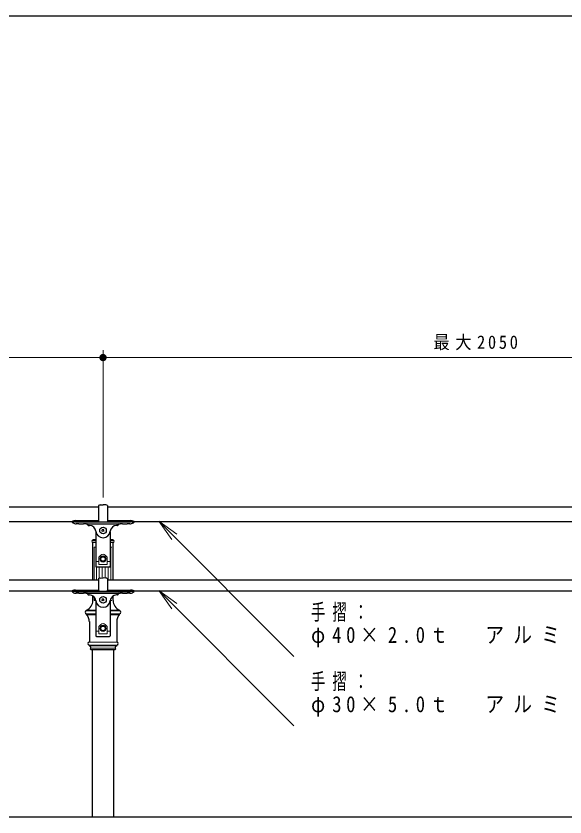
# Model space of a CAD drawing. Units: millimetres on the paper, scale 1:20. Extents: x -365 to 0, y 0 to 257.
# Drawn here: x -238 to -162.8, y 147.3 to 257 of the extents above; entities that cross this region are included whole.
import ezdxf

# ---------------------------------------------------------------- set-up
doc = ezdxf.new("R2010")
doc.units = ezdxf.units.MM
doc.layers.add('1_20', color=3, linetype='Continuous', lineweight=25)
doc.layers.add('NAKAMURA図枠', color=7, linetype='Continuous', lineweight=13)
doc.styles.add('ＭＳ ゴシック', font='')
doc.styles.get('ＭＳ ゴシック').set_extended_font_data('MS Gothic')

# ---------------------------------------------------------------- blocks, each defined once
blk = doc.blocks.new('filled_dot')
at = {"color": 0, "linetype": 'Continuous', "lineweight": -2, "const_width": 1.25}
blk.add_lwpolyline([(-0.625, 0, 1), (0.625, 0, 1)], format="xyb", close=True, dxfattribs=at)
blk = doc.blocks.new('open_arrow')
at = {"color": 0, "linetype": 'Continuous', "lineweight": -2}
blk.add_lwpolyline([(7.5, 1.25), (0, 0), (7.5, -1.25)], dxfattribs=at)

msp = doc.modelspace()

# ---------------------------------------------------------------- linework, layer by layer
at = {"layer": '1_20', "color": 7, "lineweight": 13}
for p, q in [((-226.077, 191.029), (-226.077, 211.206)), ((-226.077, 200.767), (-226.077, 211.206)), ((-326.077, 210.206), (-226.077, 210.206)), ((-229.077, 210.206), (-120.577, 210.206)), ((-218.423, 187.775), (-199.923, 169.275)), ((-227.077, 185.217), (-227.473, 185.217)), ((-227.077, 185.167), (-227.473, 185.167)), ((-224.682, 185.217), (-225.077, 185.217)), ((-224.682, 185.167), (-225.077, 185.167)), ((-227.136, 184.217), (-227.284, 184.217)), ((-227.284, 179.754), (-227.284, 184.217)), ((-225.019, 184.217), (-224.871, 184.217)), ((-225.019, 184.217), (-225.019, 179.754)), ((-227.077, 182.246), (-226.652, 182.246)), ((-226.652, 182.862), (-226.358, 183.152)), ((-226.652, 182.862), (-226.652, 181.859)), ((-225.502, 182.862), (-225.797, 183.152)), ((-225.502, 182.862), (-225.502, 181.859)), ((-225.502, 182.246), (-225.077, 182.246)), ((-226.959, 181.517), (-226.959, 179.754)), ((-226.652, 181.859), (-225.502, 181.859)), ((-226.582, 179.974), (-226.582, 181.517)), ((-226.177, 181.517), (-226.177, 180.01)), ((-225.767, 180.01), (-225.767, 181.517)), ((-225.373, 179.754), (-225.373, 181.517)), ((-218.423, 178.275), (-199.923, 159.775)), ((-227.284, 176.917), (-227.284, 177.381)), ((-227.284, 176.917), (-227.136, 176.917)), ((-225.019, 177.146), (-225.019, 176.917)), ((-224.871, 176.917), (-225.019, 176.917)), ((-228.327, 175.617), (-227.077, 175.617)), ((-225.077, 175.617), (-223.827, 175.617)), ((-227.077, 175.517), (-228.327, 175.517)), ((-227.077, 175.117), (-228.327, 175.117)), ((-227.077, 174.967), (-228.327, 174.967)), ((-223.827, 175.517), (-225.077, 175.517)), ((-223.827, 175.117), (-225.077, 175.117)), ((-223.827, 174.967), (-225.077, 174.967)), ((-226.652, 173.35), (-226.358, 173.639)), ((-225.502, 173.35), (-225.797, 173.639)), ((-227.077, 172.733), (-226.652, 172.733)), ((-226.652, 173.35), (-226.652, 172.346)), ((-226.652, 172.346), (-225.502, 172.346)), ((-225.502, 173.35), (-225.502, 172.346)), ((-225.502, 172.733), (-225.077, 172.733)), ((-224.202, 171.217), (-227.952, 171.217)), ((-224.202, 170.817), (-227.952, 170.817)), ((-227.952, 170.717), (-224.202, 170.717)), ((-227.727, 170.417), (-224.427, 170.417))]:
    msp.add_line(p, q, dxfattribs=at)
at = {"layer": '1_20'}
for p, q in [((-226.702, 189.929), (-226.702, 187.752)), ((-226.452, 190.02), (-226.077, 190.029)), ((-225.702, 190.02), (-226.077, 190.029)), ((-225.452, 189.929), (-225.452, 187.752)), ((-325.452, 189.767), (-226.702, 189.767)), ((-225.452, 189.767), (-136.702, 189.767)), ((-321.854, 187.767), (-230.3, 187.767)), ((-230.327, 187.654), (-230.327, 187.746)), ((-229.837, 187.87), (-226.735, 187.87)), ((-229.827, 187.684), (-226.077, 187.684)), ((-226.71, 187.845), (-226.71, 187.76)), ((-226.702, 187.752), (-226.686, 187.752)), ((-226.452, 187.686), (-225.702, 187.686)), ((-226.077, 187.684), (-222.327, 187.684)), ((-225.468, 187.752), (-225.452, 187.752)), ((-225.445, 187.845), (-225.445, 187.76)), ((-225.42, 187.87), (-222.327, 187.87)), ((-221.854, 187.767), (-140.3, 187.767)), ((-221.827, 187.654), (-221.827, 187.746)), ((-229.827, 187.442), (-229.745, 187.442)), ((-229.409, 187.442), (-228.745, 187.442)), ((-228.409, 187.442), (-223.745, 187.442)), ((-228.202, 187.379), (-228.152, 187.255)), ((-228.059, 187.192), (-227.941, 187.192)), ((-226.077, 186.661), (-226.202, 186.589)), ((-226.202, 186.445), (-226.202, 186.589)), ((-225.952, 186.589), (-226.077, 186.661)), ((-225.952, 186.445), (-225.952, 186.589)), ((-224.095, 187.192), (-224.213, 187.192)), ((-223.952, 187.379), (-224.002, 187.255)), ((-223.409, 187.442), (-222.745, 187.442)), ((-222.409, 187.442), (-222.327, 187.442)), ((-227.077, 186.346), (-227.077, 181.617)), ((-226.077, 186.373), (-226.202, 186.445)), ((-225.952, 186.445), (-226.077, 186.373)), ((-225.077, 186.346), (-225.077, 181.617)), ((-227.473, 185.217), (-227.473, 185.167)), ((-227.077, 184.867), (-227.473, 184.867)), ((-227.473, 179.754), (-227.473, 184.867)), ((-224.682, 184.867), (-225.077, 184.867)), ((-224.682, 185.217), (-224.682, 185.167)), ((-224.682, 179.754), (-224.682, 184.867)), ((-226.265, 182.942), (-226.452, 182.617)), ((-226.452, 182.617), (-226.265, 182.292)), ((-225.89, 182.942), (-226.265, 182.942)), ((-226.265, 182.292), (-225.89, 182.292)), ((-225.702, 182.617), (-225.89, 182.942)), ((-225.89, 182.292), (-225.702, 182.617)), ((-226.977, 181.517), (-225.177, 181.517)), ((-226.452, 180.007), (-226.077, 180.017)), ((-225.702, 180.007), (-226.077, 180.017)), ((-325.452, 179.754), (-226.702, 179.754)), ((-226.702, 179.917), (-226.702, 178.24)), ((-225.452, 179.917), (-225.452, 178.24)), ((-225.452, 179.754), (-136.702, 179.754)), ((-321.869, 178.254), (-230.3, 178.254)), ((-230.327, 178.142), (-230.327, 178.234)), ((-229.837, 178.358), (-226.735, 178.358)), ((-229.827, 178.171), (-226.077, 178.171)), ((-229.827, 177.929), (-229.745, 177.929)), ((-229.409, 177.929), (-228.745, 177.929)), ((-228.409, 177.929), (-223.745, 177.929)), ((-228.202, 177.866), (-228.152, 177.742)), ((-226.71, 178.333), (-226.71, 178.247)), ((-226.702, 178.24), (-226.569, 178.24)), ((-226.452, 178.217), (-225.702, 178.217)), ((-226.077, 178.171), (-222.327, 178.171)), ((-225.586, 178.24), (-225.452, 178.24)), ((-225.445, 178.333), (-225.445, 178.247)), ((-225.42, 178.358), (-222.327, 178.358)), ((-223.952, 177.866), (-224.002, 177.742)), ((-223.409, 177.929), (-222.745, 177.929)), ((-222.409, 177.929), (-222.327, 177.929)), ((-221.869, 178.254), (-140.285, 178.254)), ((-221.827, 178.142), (-221.827, 178.234)), ((-228.059, 177.679), (-227.941, 177.679)), ((-227.473, 176.917), (-227.473, 177.543)), ((-227.077, 176.834), (-227.077, 172.104)), ((-226.077, 177.149), (-226.202, 177.077)), ((-226.202, 176.932), (-226.202, 177.077)), ((-226.077, 176.86), (-226.202, 176.932)), ((-225.952, 177.077), (-226.077, 177.149)), ((-225.952, 176.932), (-226.077, 176.86)), ((-225.952, 176.932), (-225.952, 177.077)), ((-225.077, 176.834), (-225.077, 172.104)), ((-224.682, 176.917), (-224.682, 177.543)), ((-224.095, 177.679), (-224.213, 177.679)), ((-228.327, 175.517), (-228.327, 175.617)), ((-223.827, 175.517), (-223.827, 175.617)), ((-228.327, 174.967), (-228.327, 175.117)), ((-223.827, 174.967), (-223.827, 175.117)), ((-227.952, 174.044), (-227.952, 171.217)), ((-226.265, 173.429), (-226.452, 173.104)), ((-225.89, 173.429), (-226.265, 173.429)), ((-225.702, 173.104), (-225.89, 173.429)), ((-224.202, 174.044), (-224.202, 171.217)), ((-226.452, 173.104), (-226.265, 172.779)), ((-226.265, 172.779), (-225.89, 172.779)), ((-225.89, 172.779), (-225.702, 173.104)), ((-226.977, 172.004), (-225.177, 172.004)), ((-227.952, 170.717), (-227.952, 170.817)), ((-227.727, 170.217), (-224.427, 170.217)), ((-227.577, 170.217), (-227.577, 147.267)), ((-224.577, 147.267), (-224.577, 170.217)), ((-224.202, 170.717), (-224.202, 170.817)), ((-355.874, 147.267), (-123.577, 147.267))]:
    msp.add_line(p, q, dxfattribs=at)
for centre, radius in [((-226.077, 186.517), 0.45), ((-226.077, 182.617), 0.312), ((-226.077, 177.004), 0.45), ((-226.077, 173.104), 0.312)]:
    msp.add_circle(centre, radius, dxfattribs=at)
at = {"layer": '1_20', "color": 7, "lineweight": 13}
for centre in [(-226.077, 182.617), (-226.077, 173.104)]:
    msp.add_circle(centre, 0.425, dxfattribs=at)
at = {"layer": '1_20'}
for centre, radius, start, end in [((-226.344, 189.328), 0.7, 98.89234, 120.77855), ((-225.81, 189.328), 0.7, 59.22145, 81.10766), ((-229.814, 186.746), 1.124, 90.67803, 117.17591), ((-229.762, 182.316), 5.368, 90.69431, 96.04239), ((-229.825, 188.142), 0.7, 224.14072, 269.8083), ((-226.735, 187.845), 0.025, 0, 90), ((-226.702, 187.76), 0.0075, 180, 270), ((-226.438, 188.186), 0.5, 238.15077, 268.41352), ((-225.716, 188.186), 0.5, 271.58648, 301.84923), ((-225.452, 187.76), 0.0075, 270, 0), ((-225.42, 187.845), 0.025, 90, 180), ((-222.33, 188.142), 0.7, 270.1917, 315.85928), ((-222.34, 186.746), 1.124, 62.82409, 89.32197), ((-222.392, 182.316), 5.368, 83.95761, 89.30569), ((-229.577, 185.925), 1.526, 83.66623, 96.33377), ((-228.577, 185.925), 1.526, 83.66623, 96.33377), ((-228.295, 187.342), 0.1, 21.80141, 90), ((-228.059, 187.292), 0.1, 201.80141, 270), ((-227.941, 186.317), 0.875, 6.1232, 90), ((-224.213, 186.317), 0.875, 90, 173.8768), ((-224.095, 187.292), 0.1, 270, 338.19859), ((-223.859, 187.342), 0.1, 90, 158.19859), ((-223.577, 185.925), 1.526, 83.66623, 96.33377), ((-222.577, 185.925), 1.526, 83.66623, 96.33377), ((-226.077, 186.317), 1, 174.26083, 180), ((-226.077, 186.517), 1, 186.1232, 270), ((-226.077, 186.517), 1, 270, 353.8768), ((-226.077, 186.317), 1, 0, 5.73917), ((-227.473, 185.017), 0.15, 90, 270), ((-226.077, 178.799), 6.568, 98.75788, 102.26889), ((-226.077, 178.799), 6.568, 77.73111, 81.24212), ((-224.682, 185.017), 0.15, 270, 90), ((-226.977, 181.617), 0.1, 180, 270), ((-225.177, 181.617), 0.1, 270, 0), ((-226.344, 179.315), 0.7, 98.89234, 120.77855), ((-225.81, 179.315), 0.7, 59.22145, 81.10766), ((-229.814, 177.234), 1.124, 90.67803, 117.17591), ((-229.762, 172.804), 5.368, 90.69431, 96.04239), ((-229.825, 178.629), 0.7, 224.14072, 269.8083), ((-229.577, 176.413), 1.526, 83.66623, 96.33377), ((-228.577, 176.413), 1.526, 83.66623, 96.33377), ((-228.295, 177.829), 0.1, 21.80141, 90), ((-226.735, 178.333), 0.025, 0, 90), ((-226.702, 178.247), 0.0075, 180, 270), ((-226.425, 178.666), 0.45, 231.90408, 266.47843), ((-225.73, 178.666), 0.45, 273.52157, 308.09592), ((-225.452, 178.247), 0.0075, 270, 0), ((-225.42, 178.333), 0.025, 90, 180), ((-223.859, 177.829), 0.1, 90, 158.19859), ((-223.577, 176.413), 1.526, 83.66623, 96.33377), ((-222.577, 176.413), 1.526, 83.66623, 96.33377), ((-222.33, 178.629), 0.7, 270.1917, 315.85928), ((-222.34, 177.234), 1.124, 62.82409, 89.32197), ((-222.392, 172.804), 5.368, 83.95761, 89.30569), ((-228.873, 176.906), 1.4, 292.93686, 0.43755), ((-228.059, 177.779), 0.1, 201.80141, 270), ((-227.941, 176.804), 0.875, 6.1232, 90), ((-226.077, 176.804), 1, 174.26083, 178.3249), ((-226.077, 177.004), 1, 186.1232, 270), ((-226.077, 177.004), 1, 270, 353.8768), ((-224.213, 176.804), 0.875, 90, 173.8768), ((-226.077, 176.804), 1, 1.6751, 5.73917), ((-223.282, 176.906), 1.4, 179.56245, 247.06314), ((-224.095, 177.779), 0.1, 270, 338.19859), ((-228.327, 175.317), 0.2, 90, 270), ((-229.352, 174.013), 1.4, 1.29396, 42.95511), ((-222.803, 174.013), 1.4, 137.04489, 178.70604), ((-223.827, 175.317), 0.2, 270, 90), ((-227.952, 171.017), 0.2, 90, 270), ((-226.977, 172.104), 0.1, 180, 270), ((-225.177, 172.104), 0.1, 270, 0), ((-224.202, 171.017), 0.2, 270, 90), ((-228.076, 170.39), 0.35, 4.47753, 69.26226), ((-227.727, 170.317), 0.1, 90, 270), ((-224.078, 170.39), 0.35, 110.73774, 175.52247), ((-224.427, 170.317), 0.1, 270, 90)]:
    msp.add_arc(centre, radius, start, end, dxfattribs=at)
at = {"layer": '1_20', "color": 7, "lineweight": 13}
for centre in [(-226.077, 182.867), (-226.077, 173.354)]:
    msp.add_arc(centre, 0.4, 45.46168, 134.53832, dxfattribs=at)
at = {"layer": 'NAKAMURA図枠', "color": 20, "lineweight": 25}
msp.add_line((0, 257), (-365, 257), dxfattribs=at)

# ---------------------------------------------------------------- block references
at = {"layer": '1_20', "color": 7, "lineweight": 13, "xscale": 0.4, "yscale": 0.4}
for name, p, rotation in [('filled_dot', (-226.077, 210.206), 180), ('filled_dot', (-226.077, 210.206), 180), ('open_arrow', (-218.423, 187.775), 315), ('open_arrow', (-218.423, 178.275), 315)]:
    msp.add_blockref(name, p, dxfattribs=dict(at, rotation=rotation))

# ---------------------------------------------------------------- texts
at = {"layer": '1_20', "color": 7, "style": 'ＭＳ ゴシック'}
for s, insert, char_height, attachment_point in [('\\T1.33;\\W0.9;最大2050', (-174.827, 211.206), 1.833, 8), ('\\T1.5;\\W0.65;手摺：', (-197.563, 175.225), 2.199, 4), ('\\T1.5;\\W0.85;φ40×2.0ｔ\u3000アルミ', (-197.563, 171.925), 2.199, 4), ('\\T1.5;\\W0.65;手摺：', (-197.563, 165.725), 2.199, 4), ('\\T1.5;\\W0.85;φ30×5.0ｔ\u3000アルミ', (-197.563, 162.425), 2.199, 4)]:
    msp.add_mtext(s, dxfattribs=dict(at, insert=insert, char_height=char_height, attachment_point=attachment_point))

doc.saveas('drawing.dxf')
